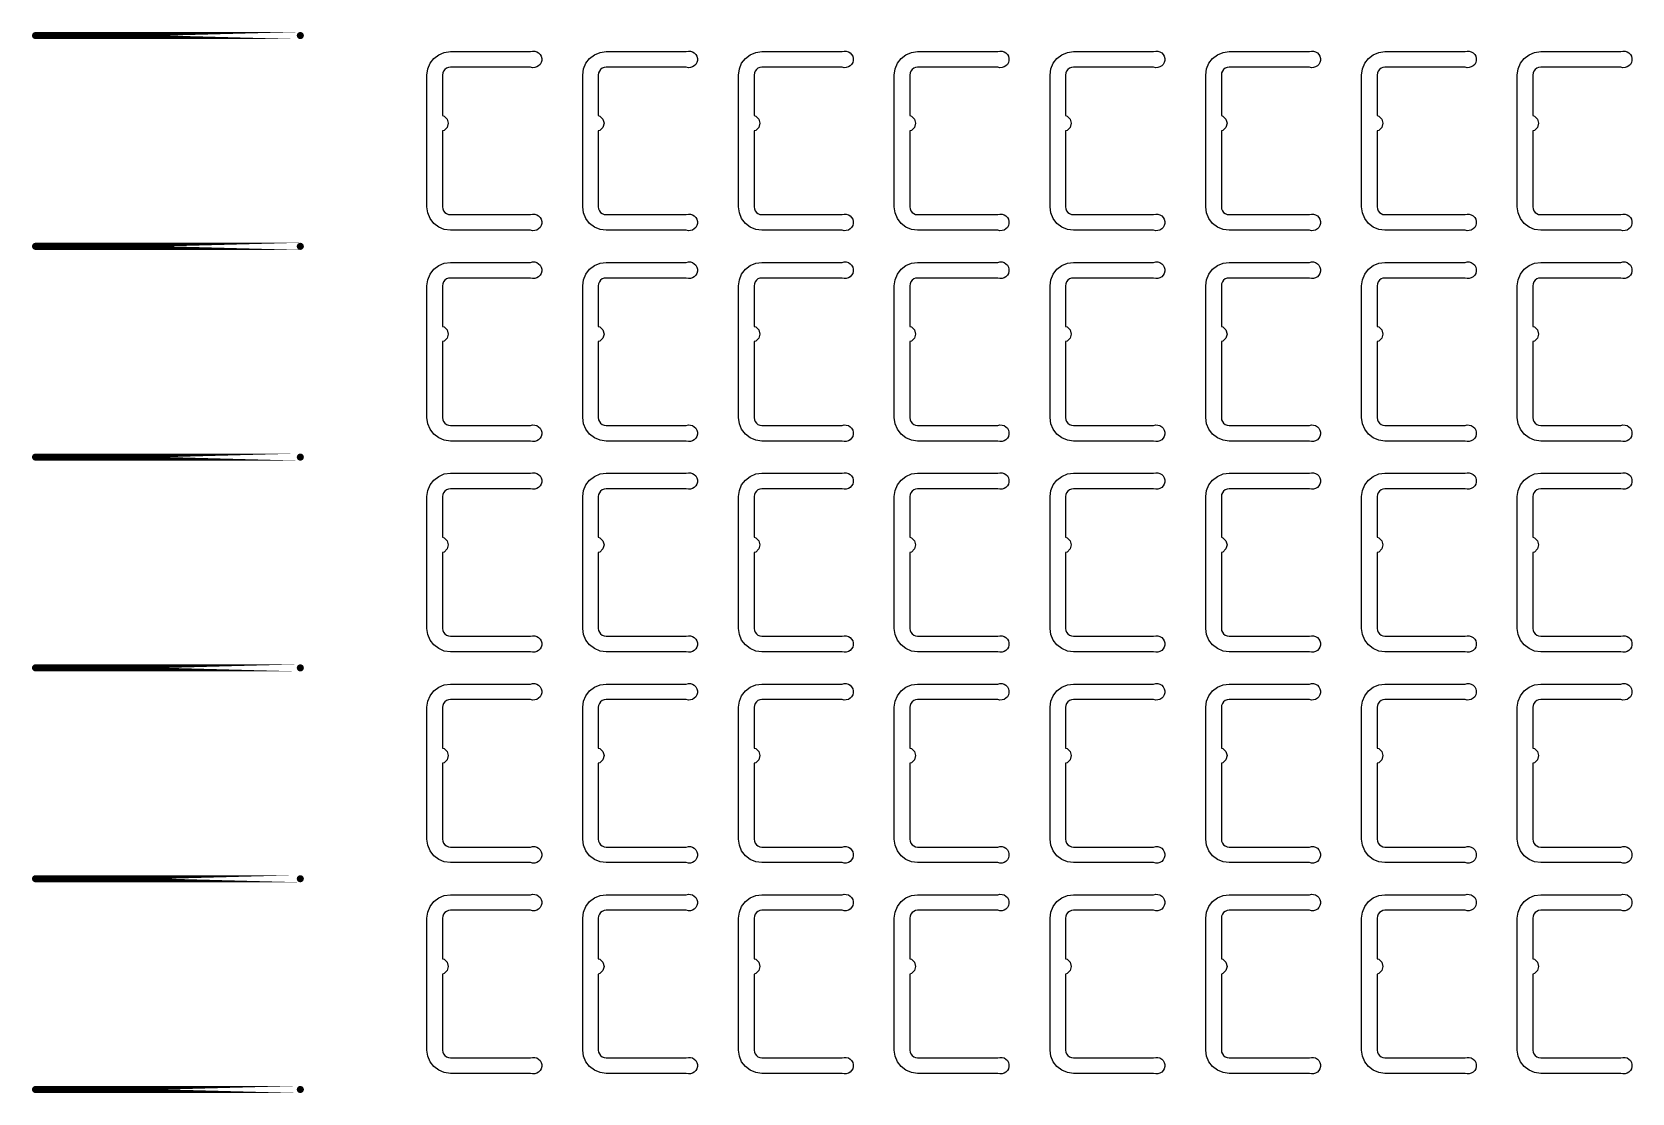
# Model space of a CAD drawing. Extents: x 11 to 212, y 11 to 212.
# Drawn here: x 46.96 to 65.09, y 72.95 to 84.97 of the extents above; entities that cross this region are included whole.
import ezdxf

# ---------------------------------------------------------------- set-up
doc = ezdxf.new("R2010")
doc.units = 0
doc.layers.get('0').update_dxf_attribs({"linetype": 'continuous'})
doc.layers.add('L4', color=7, linetype='continuous')

# ---------------------------------------------------------------- blocks, each defined once
blk = doc.blocks.new('cutlineendpoint')
at = {"const_width": 0.04}
blk.add_lwpolyline([(-0.02, 0, 1), (0.02, 0, 1)], format="xyb", close=True, dxfattribs=at)

msp = doc.modelspace()

# ---------------------------------------------------------------- linework, layer by layer
at = {"layer": 'L4', "const_width": 0.08}
for points in [[(50, 84.929), (47, 84.929)], [(50, 82.541), (47, 82.541)], [(50, 80.153), (47, 80.153)], [(50, 77.765), (47, 77.765)], [(50, 75.376), (47, 75.376)], [(50, 72.988), (47, 72.988)]]:
    msp.add_lwpolyline(points, close=True, dxfattribs=at)
at = {"layer": 'L4'}
for points in [[(52.608, 82.9), (52.632, 82.905), (52.656, 82.905), (52.679, 82.898), (52.7, 82.885), (52.717, 82.868), (52.728, 82.847), (52.735, 82.824), (52.735, 82.8), (52.728, 82.776), (52.717, 82.755), (52.7, 82.738), (52.679, 82.726), (52.656, 82.719), (52.632, 82.718), (52.608, 82.724), (51.7, 82.724), (51.631, 82.733), (51.568, 82.759), (51.513, 82.801), (51.471, 82.856), (51.444, 82.92), (51.435, 82.988), (51.435, 84.482), (51.444, 84.551), (51.471, 84.615), (51.513, 84.67), (51.568, 84.712), (51.631, 84.738), (51.7, 84.747), (52.608, 84.747), (52.632, 84.752), (52.656, 84.752), (52.679, 84.745), (52.7, 84.732), (52.717, 84.715), (52.728, 84.694), (52.735, 84.671), (52.735, 84.647), (52.728, 84.623), (52.717, 84.602), (52.7, 84.585), (52.679, 84.573), (52.656, 84.566), (52.632, 84.565), (52.608, 84.571), (51.7, 84.571), (51.677, 84.568), (51.656, 84.559), (51.638, 84.545), (51.624, 84.526), (51.615, 84.505), (51.612, 84.482), (51.612, 84.022), (51.629, 84.017), (51.664, 83.982), (51.676, 83.935), (51.664, 83.888), (51.629, 83.854), (51.612, 83.849), (51.612, 82.988), (51.615, 82.965), (51.624, 82.944), (51.638, 82.926), (51.656, 82.912), (51.677, 82.903), (51.7, 82.9)], [(54.373, 82.9), (54.397, 82.905), (54.421, 82.905), (54.444, 82.898), (54.464, 82.885), (54.481, 82.868), (54.493, 82.847), (54.499, 82.824), (54.499, 82.8), (54.493, 82.776), (54.481, 82.755), (54.464, 82.738), (54.444, 82.726), (54.421, 82.719), (54.397, 82.718), (54.373, 82.724), (53.465, 82.724), (53.396, 82.733), (53.332, 82.759), (53.278, 82.801), (53.235, 82.856), (53.209, 82.92), (53.2, 82.988), (53.2, 84.482), (53.209, 84.551), (53.235, 84.615), (53.278, 84.67), (53.332, 84.712), (53.396, 84.738), (53.465, 84.747), (54.373, 84.747), (54.397, 84.752), (54.421, 84.752), (54.444, 84.745), (54.464, 84.732), (54.481, 84.715), (54.493, 84.694), (54.499, 84.671), (54.499, 84.647), (54.493, 84.623), (54.481, 84.602), (54.464, 84.585), (54.444, 84.573), (54.421, 84.566), (54.397, 84.565), (54.373, 84.571), (53.465, 84.571), (53.442, 84.568), (53.421, 84.559), (53.402, 84.545), (53.388, 84.526), (53.379, 84.505), (53.376, 84.482), (53.376, 84.022), (53.394, 84.017), (53.429, 83.982), (53.441, 83.935), (53.429, 83.888), (53.394, 83.854), (53.376, 83.849), (53.376, 82.988), (53.379, 82.965), (53.388, 82.944), (53.402, 82.926), (53.421, 82.912), (53.442, 82.903), (53.465, 82.9)], [(56.138, 82.9), (56.161, 82.905), (56.185, 82.905), (56.209, 82.898), (56.229, 82.885), (56.246, 82.868), (56.258, 82.847), (56.264, 82.824), (56.264, 82.8), (56.258, 82.776), (56.246, 82.755), (56.229, 82.738), (56.209, 82.726), (56.185, 82.719), (56.161, 82.718), (56.138, 82.724), (55.229, 82.724), (55.161, 82.733), (55.097, 82.759), (55.042, 82.801), (55, 82.856), (54.974, 82.92), (54.965, 82.988), (54.965, 84.482), (54.974, 84.551), (55, 84.615), (55.042, 84.67), (55.097, 84.712), (55.161, 84.738), (55.229, 84.747), (56.138, 84.747), (56.161, 84.752), (56.185, 84.752), (56.209, 84.745), (56.229, 84.732), (56.246, 84.715), (56.258, 84.694), (56.264, 84.671), (56.264, 84.647), (56.258, 84.623), (56.246, 84.602), (56.229, 84.585), (56.209, 84.573), (56.185, 84.566), (56.161, 84.565), (56.138, 84.571), (55.229, 84.571), (55.207, 84.568), (55.185, 84.559), (55.167, 84.545), (55.153, 84.526), (55.144, 84.505), (55.141, 84.482), (55.141, 84.022), (55.159, 84.017), (55.193, 83.982), (55.206, 83.935), (55.193, 83.888), (55.159, 83.854), (55.141, 83.849), (55.141, 82.988), (55.144, 82.965), (55.153, 82.944), (55.167, 82.926), (55.185, 82.912), (55.207, 82.903), (55.229, 82.9)], [(57.903, 82.9), (57.926, 82.905), (57.95, 82.905), (57.973, 82.898), (57.994, 82.885), (58.011, 82.868), (58.023, 82.847), (58.029, 82.824), (58.029, 82.8), (58.023, 82.776), (58.011, 82.755), (57.994, 82.738), (57.973, 82.726), (57.95, 82.719), (57.926, 82.718), (57.903, 82.724), (56.994, 82.724), (56.926, 82.733), (56.862, 82.759), (56.807, 82.801), (56.765, 82.856), (56.738, 82.92), (56.729, 82.988), (56.729, 84.482), (56.738, 84.551), (56.765, 84.615), (56.807, 84.67), (56.862, 84.712), (56.926, 84.738), (56.994, 84.747), (57.903, 84.747), (57.926, 84.752), (57.95, 84.752), (57.973, 84.745), (57.994, 84.732), (58.011, 84.715), (58.023, 84.694), (58.029, 84.671), (58.029, 84.647), (58.023, 84.623), (58.011, 84.602), (57.994, 84.585), (57.973, 84.573), (57.95, 84.566), (57.926, 84.565), (57.903, 84.571), (56.994, 84.571), (56.971, 84.568), (56.95, 84.559), (56.932, 84.545), (56.918, 84.526), (56.909, 84.505), (56.906, 84.482), (56.906, 84.022), (56.924, 84.017), (56.958, 83.982), (56.971, 83.935), (56.958, 83.888), (56.924, 83.854), (56.906, 83.849), (56.906, 82.988), (56.909, 82.965), (56.918, 82.944), (56.932, 82.926), (56.95, 82.912), (56.971, 82.903), (56.994, 82.9)], [(59.667, 82.9), (59.691, 82.905), (59.715, 82.905), (59.738, 82.898), (59.759, 82.885), (59.775, 82.868), (59.787, 82.847), (59.793, 82.824), (59.793, 82.8), (59.787, 82.776), (59.775, 82.755), (59.759, 82.738), (59.738, 82.726), (59.715, 82.719), (59.691, 82.718), (59.667, 82.724), (58.759, 82.724), (58.69, 82.733), (58.626, 82.759), (58.572, 82.801), (58.53, 82.856), (58.503, 82.92), (58.494, 82.988), (58.494, 84.482), (58.503, 84.551), (58.53, 84.615), (58.572, 84.67), (58.626, 84.712), (58.69, 84.738), (58.759, 84.747), (59.667, 84.747), (59.691, 84.752), (59.715, 84.752), (59.738, 84.745), (59.759, 84.732), (59.775, 84.715), (59.787, 84.694), (59.793, 84.671), (59.793, 84.647), (59.787, 84.623), (59.775, 84.602), (59.759, 84.585), (59.738, 84.573), (59.715, 84.566), (59.691, 84.565), (59.667, 84.571), (58.759, 84.571), (58.736, 84.568), (58.715, 84.559), (58.696, 84.545), (58.682, 84.526), (58.674, 84.505), (58.671, 84.482), (58.671, 84.022), (58.688, 84.017), (58.723, 83.982), (58.735, 83.935), (58.723, 83.888), (58.688, 83.854), (58.671, 83.849), (58.671, 82.988), (58.674, 82.965), (58.682, 82.944), (58.696, 82.926), (58.715, 82.912), (58.736, 82.903), (58.759, 82.9)], [(61.432, 82.9), (61.455, 82.905), (61.48, 82.905), (61.503, 82.898), (61.523, 82.885), (61.54, 82.868), (61.552, 82.847), (61.558, 82.824), (61.558, 82.8), (61.552, 82.776), (61.54, 82.755), (61.523, 82.738), (61.503, 82.726), (61.48, 82.719), (61.455, 82.718), (61.432, 82.724), (60.524, 82.724), (60.455, 82.733), (60.391, 82.759), (60.336, 82.801), (60.294, 82.856), (60.268, 82.92), (60.259, 82.988), (60.259, 84.482), (60.268, 84.551), (60.294, 84.615), (60.336, 84.67), (60.391, 84.712), (60.455, 84.738), (60.524, 84.747), (61.432, 84.747), (61.455, 84.752), (61.48, 84.752), (61.503, 84.745), (61.523, 84.732), (61.54, 84.715), (61.552, 84.694), (61.558, 84.671), (61.558, 84.647), (61.552, 84.623), (61.54, 84.602), (61.523, 84.585), (61.503, 84.573), (61.48, 84.566), (61.455, 84.565), (61.432, 84.571), (60.524, 84.571), (60.501, 84.568), (60.479, 84.559), (60.461, 84.545), (60.447, 84.526), (60.438, 84.505), (60.435, 84.482), (60.435, 84.022), (60.453, 84.017), (60.487, 83.982), (60.5, 83.935), (60.487, 83.888), (60.453, 83.854), (60.435, 83.849), (60.435, 82.988), (60.438, 82.965), (60.447, 82.944), (60.461, 82.926), (60.479, 82.912), (60.501, 82.903), (60.524, 82.9)], [(63.197, 82.9), (63.22, 82.905), (63.244, 82.905), (63.267, 82.898), (63.288, 82.885), (63.305, 82.868), (63.317, 82.847), (63.323, 82.824), (63.323, 82.8), (63.317, 82.776), (63.305, 82.755), (63.288, 82.738), (63.267, 82.726), (63.244, 82.719), (63.22, 82.718), (63.197, 82.724), (62.288, 82.724), (62.22, 82.733), (62.156, 82.759), (62.101, 82.801), (62.059, 82.856), (62.033, 82.92), (62.024, 82.988), (62.024, 84.482), (62.033, 84.551), (62.059, 84.615), (62.101, 84.67), (62.156, 84.712), (62.22, 84.738), (62.288, 84.747), (63.197, 84.747), (63.22, 84.752), (63.244, 84.752), (63.267, 84.745), (63.288, 84.732), (63.305, 84.715), (63.317, 84.694), (63.323, 84.671), (63.323, 84.647), (63.317, 84.623), (63.305, 84.602), (63.288, 84.585), (63.267, 84.573), (63.244, 84.566), (63.22, 84.565), (63.197, 84.571), (62.288, 84.571), (62.265, 84.568), (62.244, 84.559), (62.226, 84.545), (62.212, 84.526), (62.203, 84.505), (62.2, 84.482), (62.2, 84.022), (62.218, 84.017), (62.252, 83.982), (62.265, 83.935), (62.252, 83.888), (62.218, 83.854), (62.2, 83.849), (62.2, 82.988), (62.203, 82.965), (62.212, 82.944), (62.226, 82.926), (62.244, 82.912), (62.265, 82.903), (62.288, 82.9)], [(64.961, 82.9), (64.985, 82.905), (65.009, 82.905), (65.032, 82.898), (65.053, 82.885), (65.069, 82.868), (65.081, 82.847), (65.087, 82.824), (65.087, 82.8), (65.081, 82.776), (65.069, 82.755), (65.053, 82.738), (65.032, 82.726), (65.009, 82.719), (64.985, 82.718), (64.961, 82.724), (64.053, 82.724), (63.984, 82.733), (63.921, 82.759), (63.866, 82.801), (63.824, 82.856), (63.797, 82.92), (63.788, 82.988), (63.788, 84.482), (63.797, 84.551), (63.824, 84.615), (63.866, 84.67), (63.921, 84.712), (63.984, 84.738), (64.053, 84.747), (64.961, 84.747), (64.985, 84.752), (65.009, 84.752), (65.032, 84.745), (65.053, 84.732), (65.069, 84.715), (65.081, 84.694), (65.087, 84.671), (65.087, 84.647), (65.081, 84.623), (65.069, 84.602), (65.053, 84.585), (65.032, 84.573), (65.009, 84.566), (64.985, 84.565), (64.961, 84.571), (64.053, 84.571), (64.03, 84.568), (64.009, 84.559), (63.991, 84.545), (63.977, 84.526), (63.968, 84.505), (63.965, 84.482), (63.965, 84.022), (63.982, 84.017), (64.017, 83.982), (64.029, 83.935), (64.017, 83.888), (63.982, 83.854), (63.965, 83.849), (63.965, 82.988), (63.968, 82.965), (63.977, 82.944), (63.991, 82.926), (64.009, 82.912), (64.03, 82.903), (64.053, 82.9)], [(52.608, 80.512), (52.632, 80.517), (52.656, 80.516), (52.679, 80.51), (52.7, 80.497), (52.717, 80.48), (52.728, 80.459), (52.735, 80.436), (52.735, 80.411), (52.728, 80.388), (52.717, 80.367), (52.7, 80.35), (52.679, 80.337), (52.656, 80.331), (52.632, 80.33), (52.608, 80.335), (51.7, 80.335), (51.631, 80.344), (51.568, 80.371), (51.513, 80.413), (51.471, 80.468), (51.444, 80.531), (51.435, 80.6), (51.435, 82.094), (51.444, 82.163), (51.471, 82.226), (51.513, 82.281), (51.568, 82.323), (51.631, 82.35), (51.7, 82.359), (52.608, 82.359), (52.632, 82.364), (52.656, 82.364), (52.679, 82.357), (52.7, 82.344), (52.717, 82.327), (52.728, 82.306), (52.735, 82.283), (52.735, 82.259), (52.728, 82.235), (52.717, 82.214), (52.7, 82.197), (52.679, 82.184), (52.656, 82.178), (52.632, 82.177), (52.608, 82.182), (51.7, 82.182), (51.677, 82.179), (51.656, 82.171), (51.638, 82.157), (51.624, 82.138), (51.615, 82.117), (51.612, 82.094), (51.612, 81.633), (51.629, 81.629), (51.664, 81.594), (51.676, 81.547), (51.664, 81.5), (51.629, 81.466), (51.612, 81.461), (51.612, 80.6), (51.615, 80.577), (51.624, 80.556), (51.638, 80.538), (51.656, 80.524), (51.677, 80.515), (51.7, 80.512)], [(54.373, 80.512), (54.397, 80.517), (54.421, 80.516), (54.444, 80.51), (54.464, 80.497), (54.481, 80.48), (54.493, 80.459), (54.499, 80.436), (54.499, 80.411), (54.493, 80.388), (54.481, 80.367), (54.464, 80.35), (54.444, 80.337), (54.421, 80.331), (54.397, 80.33), (54.373, 80.335), (53.465, 80.335), (53.396, 80.344), (53.332, 80.371), (53.278, 80.413), (53.235, 80.468), (53.209, 80.531), (53.2, 80.6), (53.2, 82.094), (53.209, 82.163), (53.235, 82.226), (53.278, 82.281), (53.332, 82.323), (53.396, 82.35), (53.465, 82.359), (54.373, 82.359), (54.397, 82.364), (54.421, 82.364), (54.444, 82.357), (54.464, 82.344), (54.481, 82.327), (54.493, 82.306), (54.499, 82.283), (54.499, 82.259), (54.493, 82.235), (54.481, 82.214), (54.464, 82.197), (54.444, 82.184), (54.421, 82.178), (54.397, 82.177), (54.373, 82.182), (53.465, 82.182), (53.442, 82.179), (53.421, 82.171), (53.402, 82.157), (53.388, 82.138), (53.379, 82.117), (53.376, 82.094), (53.376, 81.633), (53.394, 81.629), (53.429, 81.594), (53.441, 81.547), (53.429, 81.5), (53.394, 81.466), (53.376, 81.461), (53.376, 80.6), (53.379, 80.577), (53.388, 80.556), (53.402, 80.538), (53.421, 80.524), (53.442, 80.515), (53.465, 80.512)], [(56.138, 80.512), (56.161, 80.517), (56.185, 80.516), (56.209, 80.51), (56.229, 80.497), (56.246, 80.48), (56.258, 80.459), (56.264, 80.436), (56.264, 80.411), (56.258, 80.388), (56.246, 80.367), (56.229, 80.35), (56.209, 80.337), (56.185, 80.331), (56.161, 80.33), (56.138, 80.335), (55.229, 80.335), (55.161, 80.344), (55.097, 80.371), (55.042, 80.413), (55, 80.468), (54.974, 80.531), (54.965, 80.6), (54.965, 82.094), (54.974, 82.163), (55, 82.226), (55.042, 82.281), (55.097, 82.323), (55.161, 82.35), (55.229, 82.359), (56.138, 82.359), (56.161, 82.364), (56.185, 82.364), (56.209, 82.357), (56.229, 82.344), (56.246, 82.327), (56.258, 82.306), (56.264, 82.283), (56.264, 82.259), (56.258, 82.235), (56.246, 82.214), (56.229, 82.197), (56.209, 82.184), (56.185, 82.178), (56.161, 82.177), (56.138, 82.182), (55.229, 82.182), (55.207, 82.179), (55.185, 82.171), (55.167, 82.157), (55.153, 82.138), (55.144, 82.117), (55.141, 82.094), (55.141, 81.633), (55.159, 81.629), (55.193, 81.594), (55.206, 81.547), (55.193, 81.5), (55.159, 81.466), (55.141, 81.461), (55.141, 80.6), (55.144, 80.577), (55.153, 80.556), (55.167, 80.538), (55.185, 80.524), (55.207, 80.515), (55.229, 80.512)], [(57.903, 80.512), (57.926, 80.517), (57.95, 80.516), (57.973, 80.51), (57.994, 80.497), (58.011, 80.48), (58.023, 80.459), (58.029, 80.436), (58.029, 80.411), (58.023, 80.388), (58.011, 80.367), (57.994, 80.35), (57.973, 80.337), (57.95, 80.331), (57.926, 80.33), (57.903, 80.335), (56.994, 80.335), (56.926, 80.344), (56.862, 80.371), (56.807, 80.413), (56.765, 80.468), (56.738, 80.531), (56.729, 80.6), (56.729, 82.094), (56.738, 82.163), (56.765, 82.226), (56.807, 82.281), (56.862, 82.323), (56.926, 82.35), (56.994, 82.359), (57.903, 82.359), (57.926, 82.364), (57.95, 82.364), (57.973, 82.357), (57.994, 82.344), (58.011, 82.327), (58.023, 82.306), (58.029, 82.283), (58.029, 82.259), (58.023, 82.235), (58.011, 82.214), (57.994, 82.197), (57.973, 82.184), (57.95, 82.178), (57.926, 82.177), (57.903, 82.182), (56.994, 82.182), (56.971, 82.179), (56.95, 82.171), (56.932, 82.157), (56.918, 82.138), (56.909, 82.117), (56.906, 82.094), (56.906, 81.633), (56.924, 81.629), (56.958, 81.594), (56.971, 81.547), (56.958, 81.5), (56.924, 81.466), (56.906, 81.461), (56.906, 80.6), (56.909, 80.577), (56.918, 80.556), (56.932, 80.538), (56.95, 80.524), (56.971, 80.515), (56.994, 80.512)], [(59.667, 80.512), (59.691, 80.517), (59.715, 80.516), (59.738, 80.51), (59.759, 80.497), (59.775, 80.48), (59.787, 80.459), (59.793, 80.436), (59.793, 80.411), (59.787, 80.388), (59.775, 80.367), (59.759, 80.35), (59.738, 80.337), (59.715, 80.331), (59.691, 80.33), (59.667, 80.335), (58.759, 80.335), (58.69, 80.344), (58.626, 80.371), (58.572, 80.413), (58.53, 80.468), (58.503, 80.531), (58.494, 80.6), (58.494, 82.094), (58.503, 82.163), (58.53, 82.226), (58.572, 82.281), (58.626, 82.323), (58.69, 82.35), (58.759, 82.359), (59.667, 82.359), (59.691, 82.364), (59.715, 82.364), (59.738, 82.357), (59.759, 82.344), (59.775, 82.327), (59.787, 82.306), (59.793, 82.283), (59.793, 82.259), (59.787, 82.235), (59.775, 82.214), (59.759, 82.197), (59.738, 82.184), (59.715, 82.178), (59.691, 82.177), (59.667, 82.182), (58.759, 82.182), (58.736, 82.179), (58.715, 82.171), (58.696, 82.157), (58.682, 82.138), (58.674, 82.117), (58.671, 82.094), (58.671, 81.633), (58.688, 81.629), (58.723, 81.594), (58.735, 81.547), (58.723, 81.5), (58.688, 81.466), (58.671, 81.461), (58.671, 80.6), (58.674, 80.577), (58.682, 80.556), (58.696, 80.538), (58.715, 80.524), (58.736, 80.515), (58.759, 80.512)], [(61.432, 80.512), (61.455, 80.517), (61.48, 80.516), (61.503, 80.51), (61.523, 80.497), (61.54, 80.48), (61.552, 80.459), (61.558, 80.436), (61.558, 80.411), (61.552, 80.388), (61.54, 80.367), (61.523, 80.35), (61.503, 80.337), (61.48, 80.331), (61.455, 80.33), (61.432, 80.335), (60.524, 80.335), (60.455, 80.344), (60.391, 80.371), (60.336, 80.413), (60.294, 80.468), (60.268, 80.531), (60.259, 80.6), (60.259, 82.094), (60.268, 82.163), (60.294, 82.226), (60.336, 82.281), (60.391, 82.323), (60.455, 82.35), (60.524, 82.359), (61.432, 82.359), (61.455, 82.364), (61.48, 82.364), (61.503, 82.357), (61.523, 82.344), (61.54, 82.327), (61.552, 82.306), (61.558, 82.283), (61.558, 82.259), (61.552, 82.235), (61.54, 82.214), (61.523, 82.197), (61.503, 82.184), (61.48, 82.178), (61.455, 82.177), (61.432, 82.182), (60.524, 82.182), (60.501, 82.179), (60.479, 82.171), (60.461, 82.157), (60.447, 82.138), (60.438, 82.117), (60.435, 82.094), (60.435, 81.633), (60.453, 81.629), (60.487, 81.594), (60.5, 81.547), (60.487, 81.5), (60.453, 81.466), (60.435, 81.461), (60.435, 80.6), (60.438, 80.577), (60.447, 80.556), (60.461, 80.538), (60.479, 80.524), (60.501, 80.515), (60.524, 80.512)], [(63.197, 80.512), (63.22, 80.517), (63.244, 80.516), (63.267, 80.51), (63.288, 80.497), (63.305, 80.48), (63.317, 80.459), (63.323, 80.436), (63.323, 80.411), (63.317, 80.388), (63.305, 80.367), (63.288, 80.35), (63.267, 80.337), (63.244, 80.331), (63.22, 80.33), (63.197, 80.335), (62.288, 80.335), (62.22, 80.344), (62.156, 80.371), (62.101, 80.413), (62.059, 80.468), (62.033, 80.531), (62.024, 80.6), (62.024, 82.094), (62.033, 82.163), (62.059, 82.226), (62.101, 82.281), (62.156, 82.323), (62.22, 82.35), (62.288, 82.359), (63.197, 82.359), (63.22, 82.364), (63.244, 82.364), (63.267, 82.357), (63.288, 82.344), (63.305, 82.327), (63.317, 82.306), (63.323, 82.283), (63.323, 82.259), (63.317, 82.235), (63.305, 82.214), (63.288, 82.197), (63.267, 82.184), (63.244, 82.178), (63.22, 82.177), (63.197, 82.182), (62.288, 82.182), (62.265, 82.179), (62.244, 82.171), (62.226, 82.157), (62.212, 82.138), (62.203, 82.117), (62.2, 82.094), (62.2, 81.633), (62.218, 81.629), (62.252, 81.594), (62.265, 81.547), (62.252, 81.5), (62.218, 81.466), (62.2, 81.461), (62.2, 80.6), (62.203, 80.577), (62.212, 80.556), (62.226, 80.538), (62.244, 80.524), (62.265, 80.515), (62.288, 80.512)], [(64.961, 80.512), (64.985, 80.517), (65.009, 80.516), (65.032, 80.51), (65.053, 80.497), (65.069, 80.48), (65.081, 80.459), (65.087, 80.436), (65.087, 80.411), (65.081, 80.388), (65.069, 80.367), (65.053, 80.35), (65.032, 80.337), (65.009, 80.331), (64.985, 80.33), (64.961, 80.335), (64.053, 80.335), (63.984, 80.344), (63.921, 80.371), (63.866, 80.413), (63.824, 80.468), (63.797, 80.531), (63.788, 80.6), (63.788, 82.094), (63.797, 82.163), (63.824, 82.226), (63.866, 82.281), (63.921, 82.323), (63.984, 82.35), (64.053, 82.359), (64.961, 82.359), (64.985, 82.364), (65.009, 82.364), (65.032, 82.357), (65.053, 82.344), (65.069, 82.327), (65.081, 82.306), (65.087, 82.283), (65.087, 82.259), (65.081, 82.235), (65.069, 82.214), (65.053, 82.197), (65.032, 82.184), (65.009, 82.178), (64.985, 82.177), (64.961, 82.182), (64.053, 82.182), (64.03, 82.179), (64.009, 82.171), (63.991, 82.157), (63.977, 82.138), (63.968, 82.117), (63.965, 82.094), (63.965, 81.633), (63.982, 81.629), (64.017, 81.594), (64.029, 81.547), (64.017, 81.5), (63.982, 81.466), (63.965, 81.461), (63.965, 80.6), (63.968, 80.577), (63.977, 80.556), (63.991, 80.538), (64.009, 80.524), (64.03, 80.515), (64.053, 80.512)], [(52.608, 78.124), (52.632, 78.129), (52.656, 78.128), (52.679, 78.121), (52.7, 78.109), (52.717, 78.092), (52.728, 78.071), (52.735, 78.047), (52.735, 78.023), (52.728, 78), (52.717, 77.979), (52.7, 77.962), (52.679, 77.949), (52.656, 77.942), (52.632, 77.942), (52.608, 77.947), (51.7, 77.947), (51.631, 77.956), (51.568, 77.983), (51.513, 78.025), (51.471, 78.079), (51.444, 78.143), (51.435, 78.212), (51.435, 79.706), (51.444, 79.774), (51.471, 79.838), (51.513, 79.893), (51.568, 79.935), (51.631, 79.962), (51.7, 79.971), (52.608, 79.971), (52.632, 79.976), (52.656, 79.975), (52.679, 79.968), (52.7, 79.956), (52.717, 79.939), (52.728, 79.918), (52.735, 79.894), (52.735, 79.87), (52.728, 79.847), (52.717, 79.826), (52.7, 79.809), (52.679, 79.796), (52.656, 79.789), (52.632, 79.789), (52.608, 79.794), (51.7, 79.794), (51.677, 79.791), (51.656, 79.782), (51.638, 79.768), (51.624, 79.75), (51.615, 79.729), (51.612, 79.706), (51.612, 79.245), (51.629, 79.24), (51.664, 79.206), (51.676, 79.159), (51.664, 79.112), (51.629, 79.077), (51.612, 79.073), (51.612, 78.212), (51.615, 78.189), (51.624, 78.168), (51.638, 78.149), (51.656, 78.135), (51.677, 78.127), (51.7, 78.124)], [(54.373, 78.124), (54.397, 78.129), (54.421, 78.128), (54.444, 78.121), (54.464, 78.109), (54.481, 78.092), (54.493, 78.071), (54.499, 78.047), (54.499, 78.023), (54.493, 78), (54.481, 77.979), (54.464, 77.962), (54.444, 77.949), (54.421, 77.942), (54.397, 77.942), (54.373, 77.947), (53.465, 77.947), (53.396, 77.956), (53.332, 77.983), (53.278, 78.025), (53.235, 78.079), (53.209, 78.143), (53.2, 78.212), (53.2, 79.706), (53.209, 79.774), (53.235, 79.838), (53.278, 79.893), (53.332, 79.935), (53.396, 79.962), (53.465, 79.971), (54.373, 79.971), (54.397, 79.976), (54.421, 79.975), (54.444, 79.968), (54.464, 79.956), (54.481, 79.939), (54.493, 79.918), (54.499, 79.894), (54.499, 79.87), (54.493, 79.847), (54.481, 79.826), (54.464, 79.809), (54.444, 79.796), (54.421, 79.789), (54.397, 79.789), (54.373, 79.794), (53.465, 79.794), (53.442, 79.791), (53.421, 79.782), (53.402, 79.768), (53.388, 79.75), (53.379, 79.729), (53.376, 79.706), (53.376, 79.245), (53.394, 79.24), (53.429, 79.206), (53.441, 79.159), (53.429, 79.112), (53.394, 79.077), (53.376, 79.073), (53.376, 78.212), (53.379, 78.189), (53.388, 78.168), (53.402, 78.149), (53.421, 78.135), (53.442, 78.127), (53.465, 78.124)], [(56.138, 78.124), (56.161, 78.129), (56.185, 78.128), (56.209, 78.121), (56.229, 78.109), (56.246, 78.092), (56.258, 78.071), (56.264, 78.047), (56.264, 78.023), (56.258, 78), (56.246, 77.979), (56.229, 77.962), (56.209, 77.949), (56.185, 77.942), (56.161, 77.942), (56.138, 77.947), (55.229, 77.947), (55.161, 77.956), (55.097, 77.983), (55.042, 78.025), (55, 78.079), (54.974, 78.143), (54.965, 78.212), (54.965, 79.706), (54.974, 79.774), (55, 79.838), (55.042, 79.893), (55.097, 79.935), (55.161, 79.962), (55.229, 79.971), (56.138, 79.971), (56.161, 79.976), (56.185, 79.975), (56.209, 79.968), (56.229, 79.956), (56.246, 79.939), (56.258, 79.918), (56.264, 79.894), (56.264, 79.87), (56.258, 79.847), (56.246, 79.826), (56.229, 79.809), (56.209, 79.796), (56.185, 79.789), (56.161, 79.789), (56.138, 79.794), (55.229, 79.794), (55.207, 79.791), (55.185, 79.782), (55.167, 79.768), (55.153, 79.75), (55.144, 79.729), (55.141, 79.706), (55.141, 79.245), (55.159, 79.24), (55.193, 79.206), (55.206, 79.159), (55.193, 79.112), (55.159, 79.077), (55.141, 79.073), (55.141, 78.212), (55.144, 78.189), (55.153, 78.168), (55.167, 78.149), (55.185, 78.135), (55.207, 78.127), (55.229, 78.124)], [(57.903, 78.124), (57.926, 78.129), (57.95, 78.128), (57.973, 78.121), (57.994, 78.109), (58.011, 78.092), (58.023, 78.071), (58.029, 78.047), (58.029, 78.023), (58.023, 78), (58.011, 77.979), (57.994, 77.962), (57.973, 77.949), (57.95, 77.942), (57.926, 77.942), (57.903, 77.947), (56.994, 77.947), (56.926, 77.956), (56.862, 77.983), (56.807, 78.025), (56.765, 78.079), (56.738, 78.143), (56.729, 78.212), (56.729, 79.706), (56.738, 79.774), (56.765, 79.838), (56.807, 79.893), (56.862, 79.935), (56.926, 79.962), (56.994, 79.971), (57.903, 79.971), (57.926, 79.976), (57.95, 79.975), (57.973, 79.968), (57.994, 79.956), (58.011, 79.939), (58.023, 79.918), (58.029, 79.894), (58.029, 79.87), (58.023, 79.847), (58.011, 79.826), (57.994, 79.809), (57.973, 79.796), (57.95, 79.789), (57.926, 79.789), (57.903, 79.794), (56.994, 79.794), (56.971, 79.791), (56.95, 79.782), (56.932, 79.768), (56.918, 79.75), (56.909, 79.729), (56.906, 79.706), (56.906, 79.245), (56.924, 79.24), (56.958, 79.206), (56.971, 79.159), (56.958, 79.112), (56.924, 79.077), (56.906, 79.073), (56.906, 78.212), (56.909, 78.189), (56.918, 78.168), (56.932, 78.149), (56.95, 78.135), (56.971, 78.127), (56.994, 78.124)], [(59.667, 78.124), (59.691, 78.129), (59.715, 78.128), (59.738, 78.121), (59.759, 78.109), (59.775, 78.092), (59.787, 78.071), (59.793, 78.047), (59.793, 78.023), (59.787, 78), (59.775, 77.979), (59.759, 77.962), (59.738, 77.949), (59.715, 77.942), (59.691, 77.942), (59.667, 77.947), (58.759, 77.947), (58.69, 77.956), (58.626, 77.983), (58.572, 78.025), (58.53, 78.079), (58.503, 78.143), (58.494, 78.212), (58.494, 79.706), (58.503, 79.774), (58.53, 79.838), (58.572, 79.893), (58.626, 79.935), (58.69, 79.962), (58.759, 79.971), (59.667, 79.971), (59.691, 79.976), (59.715, 79.975), (59.738, 79.968), (59.759, 79.956), (59.775, 79.939), (59.787, 79.918), (59.793, 79.894), (59.793, 79.87), (59.787, 79.847), (59.775, 79.826), (59.759, 79.809), (59.738, 79.796), (59.715, 79.789), (59.691, 79.789), (59.667, 79.794), (58.759, 79.794), (58.736, 79.791), (58.715, 79.782), (58.696, 79.768), (58.682, 79.75), (58.674, 79.729), (58.671, 79.706), (58.671, 79.245), (58.688, 79.24), (58.723, 79.206), (58.735, 79.159), (58.723, 79.112), (58.688, 79.077), (58.671, 79.073), (58.671, 78.212), (58.674, 78.189), (58.682, 78.168), (58.696, 78.149), (58.715, 78.135), (58.736, 78.127), (58.759, 78.124)], [(61.432, 78.124), (61.455, 78.129), (61.48, 78.128), (61.503, 78.121), (61.523, 78.109), (61.54, 78.092), (61.552, 78.071), (61.558, 78.047), (61.558, 78.023), (61.552, 78), (61.54, 77.979), (61.523, 77.962), (61.503, 77.949), (61.48, 77.942), (61.455, 77.942), (61.432, 77.947), (60.524, 77.947), (60.455, 77.956), (60.391, 77.983), (60.336, 78.025), (60.294, 78.079), (60.268, 78.143), (60.259, 78.212), (60.259, 79.706), (60.268, 79.774), (60.294, 79.838), (60.336, 79.893), (60.391, 79.935), (60.455, 79.962), (60.524, 79.971), (61.432, 79.971), (61.455, 79.976), (61.48, 79.975), (61.503, 79.968), (61.523, 79.956), (61.54, 79.939), (61.552, 79.918), (61.558, 79.894), (61.558, 79.87), (61.552, 79.847), (61.54, 79.826), (61.523, 79.809), (61.503, 79.796), (61.48, 79.789), (61.455, 79.789), (61.432, 79.794), (60.524, 79.794), (60.501, 79.791), (60.479, 79.782), (60.461, 79.768), (60.447, 79.75), (60.438, 79.729), (60.435, 79.706), (60.435, 79.245), (60.453, 79.24), (60.487, 79.206), (60.5, 79.159), (60.487, 79.112), (60.453, 79.077), (60.435, 79.073), (60.435, 78.212), (60.438, 78.189), (60.447, 78.168), (60.461, 78.149), (60.479, 78.135), (60.501, 78.127), (60.524, 78.124)], [(63.197, 78.124), (63.22, 78.129), (63.244, 78.128), (63.267, 78.121), (63.288, 78.109), (63.305, 78.092), (63.317, 78.071), (63.323, 78.047), (63.323, 78.023), (63.317, 78), (63.305, 77.979), (63.288, 77.962), (63.267, 77.949), (63.244, 77.942), (63.22, 77.942), (63.197, 77.947), (62.288, 77.947), (62.22, 77.956), (62.156, 77.983), (62.101, 78.025), (62.059, 78.079), (62.033, 78.143), (62.024, 78.212), (62.024, 79.706), (62.033, 79.774), (62.059, 79.838), (62.101, 79.893), (62.156, 79.935), (62.22, 79.962), (62.288, 79.971), (63.197, 79.971), (63.22, 79.976), (63.244, 79.975), (63.267, 79.968), (63.288, 79.956), (63.305, 79.939), (63.317, 79.918), (63.323, 79.894), (63.323, 79.87), (63.317, 79.847), (63.305, 79.826), (63.288, 79.809), (63.267, 79.796), (63.244, 79.789), (63.22, 79.789), (63.197, 79.794), (62.288, 79.794), (62.265, 79.791), (62.244, 79.782), (62.226, 79.768), (62.212, 79.75), (62.203, 79.729), (62.2, 79.706), (62.2, 79.245), (62.218, 79.24), (62.252, 79.206), (62.265, 79.159), (62.252, 79.112), (62.218, 79.077), (62.2, 79.073), (62.2, 78.212), (62.203, 78.189), (62.212, 78.168), (62.226, 78.149), (62.244, 78.135), (62.265, 78.127), (62.288, 78.124)], [(64.961, 78.124), (64.985, 78.129), (65.009, 78.128), (65.032, 78.121), (65.053, 78.109), (65.069, 78.092), (65.081, 78.071), (65.087, 78.047), (65.087, 78.023), (65.081, 78), (65.069, 77.979), (65.053, 77.962), (65.032, 77.949), (65.009, 77.942), (64.985, 77.942), (64.961, 77.947), (64.053, 77.947), (63.984, 77.956), (63.921, 77.983), (63.866, 78.025), (63.824, 78.079), (63.797, 78.143), (63.788, 78.212), (63.788, 79.706), (63.797, 79.774), (63.824, 79.838), (63.866, 79.893), (63.921, 79.935), (63.984, 79.962), (64.053, 79.971), (64.961, 79.971), (64.985, 79.976), (65.009, 79.975), (65.032, 79.968), (65.053, 79.956), (65.069, 79.939), (65.081, 79.918), (65.087, 79.894), (65.087, 79.87), (65.081, 79.847), (65.069, 79.826), (65.053, 79.809), (65.032, 79.796), (65.009, 79.789), (64.985, 79.789), (64.961, 79.794), (64.053, 79.794), (64.03, 79.791), (64.009, 79.782), (63.991, 79.768), (63.977, 79.75), (63.968, 79.729), (63.965, 79.706), (63.965, 79.245), (63.982, 79.24), (64.017, 79.206), (64.029, 79.159), (64.017, 79.112), (63.982, 79.077), (63.965, 79.073), (63.965, 78.212), (63.968, 78.189), (63.977, 78.168), (63.991, 78.149), (64.009, 78.135), (64.03, 78.127), (64.053, 78.124)], [(52.608, 75.735), (52.632, 75.741), (52.656, 75.74), (52.679, 75.733), (52.7, 75.721), (52.717, 75.703), (52.728, 75.682), (52.735, 75.659), (52.735, 75.635), (52.728, 75.612), (52.717, 75.591), (52.7, 75.573), (52.679, 75.561), (52.656, 75.554), (52.632, 75.553), (52.608, 75.559), (51.7, 75.559), (51.631, 75.568), (51.568, 75.594), (51.513, 75.636), (51.471, 75.691), (51.444, 75.755), (51.435, 75.824), (51.435, 77.318), (51.444, 77.386), (51.471, 77.45), (51.513, 77.505), (51.568, 77.547), (51.631, 77.573), (51.7, 77.582), (52.608, 77.582), (52.632, 77.588), (52.656, 77.587), (52.679, 77.58), (52.7, 77.568), (52.717, 77.55), (52.728, 77.529), (52.735, 77.506), (52.735, 77.482), (52.728, 77.459), (52.717, 77.438), (52.7, 77.42), (52.679, 77.408), (52.656, 77.401), (52.632, 77.4), (52.608, 77.406), (51.7, 77.406), (51.677, 77.403), (51.656, 77.394), (51.638, 77.38), (51.624, 77.362), (51.615, 77.34), (51.612, 77.318), (51.612, 76.857), (51.629, 76.852), (51.664, 76.818), (51.676, 76.771), (51.664, 76.724), (51.629, 76.689), (51.612, 76.684), (51.612, 75.824), (51.615, 75.801), (51.624, 75.779), (51.638, 75.761), (51.656, 75.747), (51.677, 75.738), (51.7, 75.735)], [(54.373, 75.735), (54.397, 75.741), (54.421, 75.74), (54.444, 75.733), (54.464, 75.721), (54.481, 75.703), (54.493, 75.682), (54.499, 75.659), (54.499, 75.635), (54.493, 75.612), (54.481, 75.591), (54.464, 75.573), (54.444, 75.561), (54.421, 75.554), (54.397, 75.553), (54.373, 75.559), (53.465, 75.559), (53.396, 75.568), (53.332, 75.594), (53.278, 75.636), (53.235, 75.691), (53.209, 75.755), (53.2, 75.824), (53.2, 77.318), (53.209, 77.386), (53.235, 77.45), (53.278, 77.505), (53.332, 77.547), (53.396, 77.573), (53.465, 77.582), (54.373, 77.582), (54.397, 77.588), (54.421, 77.587), (54.444, 77.58), (54.464, 77.568), (54.481, 77.55), (54.493, 77.529), (54.499, 77.506), (54.499, 77.482), (54.493, 77.459), (54.481, 77.438), (54.464, 77.42), (54.444, 77.408), (54.421, 77.401), (54.397, 77.4), (54.373, 77.406), (53.465, 77.406), (53.442, 77.403), (53.421, 77.394), (53.402, 77.38), (53.388, 77.362), (53.379, 77.34), (53.376, 77.318), (53.376, 76.857), (53.394, 76.852), (53.429, 76.818), (53.441, 76.771), (53.429, 76.724), (53.394, 76.689), (53.376, 76.684), (53.376, 75.824), (53.379, 75.801), (53.388, 75.779), (53.402, 75.761), (53.421, 75.747), (53.442, 75.738), (53.465, 75.735)], [(56.138, 75.735), (56.161, 75.741), (56.185, 75.74), (56.209, 75.733), (56.229, 75.721), (56.246, 75.703), (56.258, 75.682), (56.264, 75.659), (56.264, 75.635), (56.258, 75.612), (56.246, 75.591), (56.229, 75.573), (56.209, 75.561), (56.185, 75.554), (56.161, 75.553), (56.138, 75.559), (55.229, 75.559), (55.161, 75.568), (55.097, 75.594), (55.042, 75.636), (55, 75.691), (54.974, 75.755), (54.965, 75.824), (54.965, 77.318), (54.974, 77.386), (55, 77.45), (55.042, 77.505), (55.097, 77.547), (55.161, 77.573), (55.229, 77.582), (56.138, 77.582), (56.161, 77.588), (56.185, 77.587), (56.209, 77.58), (56.229, 77.568), (56.246, 77.55), (56.258, 77.529), (56.264, 77.506), (56.264, 77.482), (56.258, 77.459), (56.246, 77.438), (56.229, 77.42), (56.209, 77.408), (56.185, 77.401), (56.161, 77.4), (56.138, 77.406), (55.229, 77.406), (55.207, 77.403), (55.185, 77.394), (55.167, 77.38), (55.153, 77.362), (55.144, 77.34), (55.141, 77.318), (55.141, 76.857), (55.159, 76.852), (55.193, 76.818), (55.206, 76.771), (55.193, 76.724), (55.159, 76.689), (55.141, 76.684), (55.141, 75.824), (55.144, 75.801), (55.153, 75.779), (55.167, 75.761), (55.185, 75.747), (55.207, 75.738), (55.229, 75.735)], [(57.903, 75.735), (57.926, 75.741), (57.95, 75.74), (57.973, 75.733), (57.994, 75.721), (58.011, 75.703), (58.023, 75.682), (58.029, 75.659), (58.029, 75.635), (58.023, 75.612), (58.011, 75.591), (57.994, 75.573), (57.973, 75.561), (57.95, 75.554), (57.926, 75.553), (57.903, 75.559), (56.994, 75.559), (56.926, 75.568), (56.862, 75.594), (56.807, 75.636), (56.765, 75.691), (56.738, 75.755), (56.729, 75.824), (56.729, 77.318), (56.738, 77.386), (56.765, 77.45), (56.807, 77.505), (56.862, 77.547), (56.926, 77.573), (56.994, 77.582), (57.903, 77.582), (57.926, 77.588), (57.95, 77.587), (57.973, 77.58), (57.994, 77.568), (58.011, 77.55), (58.023, 77.529), (58.029, 77.506), (58.029, 77.482), (58.023, 77.459), (58.011, 77.438), (57.994, 77.42), (57.973, 77.408), (57.95, 77.401), (57.926, 77.4), (57.903, 77.406), (56.994, 77.406), (56.971, 77.403), (56.95, 77.394), (56.932, 77.38), (56.918, 77.362), (56.909, 77.34), (56.906, 77.318), (56.906, 76.857), (56.924, 76.852), (56.958, 76.818), (56.971, 76.771), (56.958, 76.724), (56.924, 76.689), (56.906, 76.684), (56.906, 75.824), (56.909, 75.801), (56.918, 75.779), (56.932, 75.761), (56.95, 75.747), (56.971, 75.738), (56.994, 75.735)], [(59.667, 75.735), (59.691, 75.741), (59.715, 75.74), (59.738, 75.733), (59.759, 75.721), (59.775, 75.703), (59.787, 75.682), (59.793, 75.659), (59.793, 75.635), (59.787, 75.612), (59.775, 75.591), (59.759, 75.573), (59.738, 75.561), (59.715, 75.554), (59.691, 75.553), (59.667, 75.559), (58.759, 75.559), (58.69, 75.568), (58.626, 75.594), (58.572, 75.636), (58.53, 75.691), (58.503, 75.755), (58.494, 75.824), (58.494, 77.318), (58.503, 77.386), (58.53, 77.45), (58.572, 77.505), (58.626, 77.547), (58.69, 77.573), (58.759, 77.582), (59.667, 77.582), (59.691, 77.588), (59.715, 77.587), (59.738, 77.58), (59.759, 77.568), (59.775, 77.55), (59.787, 77.529), (59.793, 77.506), (59.793, 77.482), (59.787, 77.459), (59.775, 77.438), (59.759, 77.42), (59.738, 77.408), (59.715, 77.401), (59.691, 77.4), (59.667, 77.406), (58.759, 77.406), (58.736, 77.403), (58.715, 77.394), (58.696, 77.38), (58.682, 77.362), (58.674, 77.34), (58.671, 77.318), (58.671, 76.857), (58.688, 76.852), (58.723, 76.818), (58.735, 76.771), (58.723, 76.724), (58.688, 76.689), (58.671, 76.684), (58.671, 75.824), (58.674, 75.801), (58.682, 75.779), (58.696, 75.761), (58.715, 75.747), (58.736, 75.738), (58.759, 75.735)], [(61.432, 75.735), (61.455, 75.741), (61.48, 75.74), (61.503, 75.733), (61.523, 75.721), (61.54, 75.703), (61.552, 75.682), (61.558, 75.659), (61.558, 75.635), (61.552, 75.612), (61.54, 75.591), (61.523, 75.573), (61.503, 75.561), (61.48, 75.554), (61.455, 75.553), (61.432, 75.559), (60.524, 75.559), (60.455, 75.568), (60.391, 75.594), (60.336, 75.636), (60.294, 75.691), (60.268, 75.755), (60.259, 75.824), (60.259, 77.318), (60.268, 77.386), (60.294, 77.45), (60.336, 77.505), (60.391, 77.547), (60.455, 77.573), (60.524, 77.582), (61.432, 77.582), (61.455, 77.588), (61.48, 77.587), (61.503, 77.58), (61.523, 77.568), (61.54, 77.55), (61.552, 77.529), (61.558, 77.506), (61.558, 77.482), (61.552, 77.459), (61.54, 77.438), (61.523, 77.42), (61.503, 77.408), (61.48, 77.401), (61.455, 77.4), (61.432, 77.406), (60.524, 77.406), (60.501, 77.403), (60.479, 77.394), (60.461, 77.38), (60.447, 77.362), (60.438, 77.34), (60.435, 77.318), (60.435, 76.857), (60.453, 76.852), (60.487, 76.818), (60.5, 76.771), (60.487, 76.724), (60.453, 76.689), (60.435, 76.684), (60.435, 75.824), (60.438, 75.801), (60.447, 75.779), (60.461, 75.761), (60.479, 75.747), (60.501, 75.738), (60.524, 75.735)], [(63.197, 75.735), (63.22, 75.741), (63.244, 75.74), (63.267, 75.733), (63.288, 75.721), (63.305, 75.703), (63.317, 75.682), (63.323, 75.659), (63.323, 75.635), (63.317, 75.612), (63.305, 75.591), (63.288, 75.573), (63.267, 75.561), (63.244, 75.554), (63.22, 75.553), (63.197, 75.559), (62.288, 75.559), (62.22, 75.568), (62.156, 75.594), (62.101, 75.636), (62.059, 75.691), (62.033, 75.755), (62.024, 75.824), (62.024, 77.318), (62.033, 77.386), (62.059, 77.45), (62.101, 77.505), (62.156, 77.547), (62.22, 77.573), (62.288, 77.582), (63.197, 77.582), (63.22, 77.588), (63.244, 77.587), (63.267, 77.58), (63.288, 77.568), (63.305, 77.55), (63.317, 77.529), (63.323, 77.506), (63.323, 77.482), (63.317, 77.459), (63.305, 77.438), (63.288, 77.42), (63.267, 77.408), (63.244, 77.401), (63.22, 77.4), (63.197, 77.406), (62.288, 77.406), (62.265, 77.403), (62.244, 77.394), (62.226, 77.38), (62.212, 77.362), (62.203, 77.34), (62.2, 77.318), (62.2, 76.857), (62.218, 76.852), (62.252, 76.818), (62.265, 76.771), (62.252, 76.724), (62.218, 76.689), (62.2, 76.684), (62.2, 75.824), (62.203, 75.801), (62.212, 75.779), (62.226, 75.761), (62.244, 75.747), (62.265, 75.738), (62.288, 75.735)], [(64.961, 75.735), (64.985, 75.741), (65.009, 75.74), (65.032, 75.733), (65.053, 75.721), (65.069, 75.703), (65.081, 75.682), (65.087, 75.659), (65.087, 75.635), (65.081, 75.612), (65.069, 75.591), (65.053, 75.573), (65.032, 75.561), (65.009, 75.554), (64.985, 75.553), (64.961, 75.559), (64.053, 75.559), (63.984, 75.568), (63.921, 75.594), (63.866, 75.636), (63.824, 75.691), (63.797, 75.755), (63.788, 75.824), (63.788, 77.318), (63.797, 77.386), (63.824, 77.45), (63.866, 77.505), (63.921, 77.547), (63.984, 77.573), (64.053, 77.582), (64.961, 77.582), (64.985, 77.588), (65.009, 77.587), (65.032, 77.58), (65.053, 77.568), (65.069, 77.55), (65.081, 77.529), (65.087, 77.506), (65.087, 77.482), (65.081, 77.459), (65.069, 77.438), (65.053, 77.42), (65.032, 77.408), (65.009, 77.401), (64.985, 77.4), (64.961, 77.406), (64.053, 77.406), (64.03, 77.403), (64.009, 77.394), (63.991, 77.38), (63.977, 77.362), (63.968, 77.34), (63.965, 77.318), (63.965, 76.857), (63.982, 76.852), (64.017, 76.818), (64.029, 76.771), (64.017, 76.724), (63.982, 76.689), (63.965, 76.684), (63.965, 75.824), (63.968, 75.801), (63.977, 75.779), (63.991, 75.761), (64.009, 75.747), (64.03, 75.738), (64.053, 75.735)], [(52.608, 73.347), (52.632, 73.352), (52.656, 73.352), (52.679, 73.345), (52.7, 73.332), (52.717, 73.315), (52.728, 73.294), (52.735, 73.271), (52.735, 73.247), (52.728, 73.223), (52.717, 73.202), (52.7, 73.185), (52.679, 73.173), (52.656, 73.166), (52.632, 73.165), (52.608, 73.171), (51.7, 73.171), (51.631, 73.18), (51.568, 73.206), (51.513, 73.248), (51.471, 73.303), (51.444, 73.367), (51.435, 73.435), (51.435, 74.929), (51.444, 74.998), (51.471, 75.062), (51.513, 75.117), (51.568, 75.159), (51.631, 75.185), (51.7, 75.194), (52.608, 75.194), (52.632, 75.2), (52.656, 75.199), (52.679, 75.192), (52.7, 75.18), (52.717, 75.162), (52.728, 75.141), (52.735, 75.118), (52.735, 75.094), (52.728, 75.071), (52.717, 75.05), (52.7, 75.032), (52.679, 75.02), (52.656, 75.013), (52.632, 75.012), (52.608, 75.018), (51.7, 75.018), (51.677, 75.015), (51.656, 75.006), (51.638, 74.992), (51.624, 74.974), (51.615, 74.952), (51.612, 74.929), (51.612, 74.469), (51.629, 74.464), (51.664, 74.429), (51.676, 74.382), (51.664, 74.335), (51.629, 74.301), (51.612, 74.296), (51.612, 73.435), (51.615, 73.412), (51.624, 73.391), (51.638, 73.373), (51.656, 73.359), (51.677, 73.35), (51.7, 73.347)], [(54.373, 73.347), (54.397, 73.352), (54.421, 73.352), (54.444, 73.345), (54.464, 73.332), (54.481, 73.315), (54.493, 73.294), (54.499, 73.271), (54.499, 73.247), (54.493, 73.223), (54.481, 73.202), (54.464, 73.185), (54.444, 73.173), (54.421, 73.166), (54.397, 73.165), (54.373, 73.171), (53.465, 73.171), (53.396, 73.18), (53.332, 73.206), (53.278, 73.248), (53.235, 73.303), (53.209, 73.367), (53.2, 73.435), (53.2, 74.929), (53.209, 74.998), (53.235, 75.062), (53.278, 75.117), (53.332, 75.159), (53.396, 75.185), (53.465, 75.194), (54.373, 75.194), (54.397, 75.2), (54.421, 75.199), (54.444, 75.192), (54.464, 75.18), (54.481, 75.162), (54.493, 75.141), (54.499, 75.118), (54.499, 75.094), (54.493, 75.071), (54.481, 75.05), (54.464, 75.032), (54.444, 75.02), (54.421, 75.013), (54.397, 75.012), (54.373, 75.018), (53.465, 75.018), (53.442, 75.015), (53.421, 75.006), (53.402, 74.992), (53.388, 74.974), (53.379, 74.952), (53.376, 74.929), (53.376, 74.469), (53.394, 74.464), (53.429, 74.429), (53.441, 74.382), (53.429, 74.335), (53.394, 74.301), (53.376, 74.296), (53.376, 73.435), (53.379, 73.412), (53.388, 73.391), (53.402, 73.373), (53.421, 73.359), (53.442, 73.35), (53.465, 73.347)], [(56.138, 73.347), (56.161, 73.352), (56.185, 73.352), (56.209, 73.345), (56.229, 73.332), (56.246, 73.315), (56.258, 73.294), (56.264, 73.271), (56.264, 73.247), (56.258, 73.223), (56.246, 73.202), (56.229, 73.185), (56.209, 73.173), (56.185, 73.166), (56.161, 73.165), (56.138, 73.171), (55.229, 73.171), (55.161, 73.18), (55.097, 73.206), (55.042, 73.248), (55, 73.303), (54.974, 73.367), (54.965, 73.435), (54.965, 74.929), (54.974, 74.998), (55, 75.062), (55.042, 75.117), (55.097, 75.159), (55.161, 75.185), (55.229, 75.194), (56.138, 75.194), (56.161, 75.2), (56.185, 75.199), (56.209, 75.192), (56.229, 75.18), (56.246, 75.162), (56.258, 75.141), (56.264, 75.118), (56.264, 75.094), (56.258, 75.071), (56.246, 75.05), (56.229, 75.032), (56.209, 75.02), (56.185, 75.013), (56.161, 75.012), (56.138, 75.018), (55.229, 75.018), (55.207, 75.015), (55.185, 75.006), (55.167, 74.992), (55.153, 74.974), (55.144, 74.952), (55.141, 74.929), (55.141, 74.469), (55.159, 74.464), (55.193, 74.429), (55.206, 74.382), (55.193, 74.335), (55.159, 74.301), (55.141, 74.296), (55.141, 73.435), (55.144, 73.412), (55.153, 73.391), (55.167, 73.373), (55.185, 73.359), (55.207, 73.35), (55.229, 73.347)], [(57.903, 73.347), (57.926, 73.352), (57.95, 73.352), (57.973, 73.345), (57.994, 73.332), (58.011, 73.315), (58.023, 73.294), (58.029, 73.271), (58.029, 73.247), (58.023, 73.223), (58.011, 73.202), (57.994, 73.185), (57.973, 73.173), (57.95, 73.166), (57.926, 73.165), (57.903, 73.171), (56.994, 73.171), (56.926, 73.18), (56.862, 73.206), (56.807, 73.248), (56.765, 73.303), (56.738, 73.367), (56.729, 73.435), (56.729, 74.929), (56.738, 74.998), (56.765, 75.062), (56.807, 75.117), (56.862, 75.159), (56.926, 75.185), (56.994, 75.194), (57.903, 75.194), (57.926, 75.2), (57.95, 75.199), (57.973, 75.192), (57.994, 75.18), (58.011, 75.162), (58.023, 75.141), (58.029, 75.118), (58.029, 75.094), (58.023, 75.071), (58.011, 75.05), (57.994, 75.032), (57.973, 75.02), (57.95, 75.013), (57.926, 75.012), (57.903, 75.018), (56.994, 75.018), (56.971, 75.015), (56.95, 75.006), (56.932, 74.992), (56.918, 74.974), (56.909, 74.952), (56.906, 74.929), (56.906, 74.469), (56.924, 74.464), (56.958, 74.429), (56.971, 74.382), (56.958, 74.335), (56.924, 74.301), (56.906, 74.296), (56.906, 73.435), (56.909, 73.412), (56.918, 73.391), (56.932, 73.373), (56.95, 73.359), (56.971, 73.35), (56.994, 73.347)], [(59.667, 73.347), (59.691, 73.352), (59.715, 73.352), (59.738, 73.345), (59.759, 73.332), (59.775, 73.315), (59.787, 73.294), (59.793, 73.271), (59.793, 73.247), (59.787, 73.223), (59.775, 73.202), (59.759, 73.185), (59.738, 73.173), (59.715, 73.166), (59.691, 73.165), (59.667, 73.171), (58.759, 73.171), (58.69, 73.18), (58.626, 73.206), (58.572, 73.248), (58.53, 73.303), (58.503, 73.367), (58.494, 73.435), (58.494, 74.929), (58.503, 74.998), (58.53, 75.062), (58.572, 75.117), (58.626, 75.159), (58.69, 75.185), (58.759, 75.194), (59.667, 75.194), (59.691, 75.2), (59.715, 75.199), (59.738, 75.192), (59.759, 75.18), (59.775, 75.162), (59.787, 75.141), (59.793, 75.118), (59.793, 75.094), (59.787, 75.071), (59.775, 75.05), (59.759, 75.032), (59.738, 75.02), (59.715, 75.013), (59.691, 75.012), (59.667, 75.018), (58.759, 75.018), (58.736, 75.015), (58.715, 75.006), (58.696, 74.992), (58.682, 74.974), (58.674, 74.952), (58.671, 74.929), (58.671, 74.469), (58.688, 74.464), (58.723, 74.429), (58.735, 74.382), (58.723, 74.335), (58.688, 74.301), (58.671, 74.296), (58.671, 73.435), (58.674, 73.412), (58.682, 73.391), (58.696, 73.373), (58.715, 73.359), (58.736, 73.35), (58.759, 73.347)], [(61.432, 73.347), (61.455, 73.352), (61.48, 73.352), (61.503, 73.345), (61.523, 73.332), (61.54, 73.315), (61.552, 73.294), (61.558, 73.271), (61.558, 73.247), (61.552, 73.223), (61.54, 73.202), (61.523, 73.185), (61.503, 73.173), (61.48, 73.166), (61.455, 73.165), (61.432, 73.171), (60.524, 73.171), (60.455, 73.18), (60.391, 73.206), (60.336, 73.248), (60.294, 73.303), (60.268, 73.367), (60.259, 73.435), (60.259, 74.929), (60.268, 74.998), (60.294, 75.062), (60.336, 75.117), (60.391, 75.159), (60.455, 75.185), (60.524, 75.194), (61.432, 75.194), (61.455, 75.2), (61.48, 75.199), (61.503, 75.192), (61.523, 75.18), (61.54, 75.162), (61.552, 75.141), (61.558, 75.118), (61.558, 75.094), (61.552, 75.071), (61.54, 75.05), (61.523, 75.032), (61.503, 75.02), (61.48, 75.013), (61.455, 75.012), (61.432, 75.018), (60.524, 75.018), (60.501, 75.015), (60.479, 75.006), (60.461, 74.992), (60.447, 74.974), (60.438, 74.952), (60.435, 74.929), (60.435, 74.469), (60.453, 74.464), (60.487, 74.429), (60.5, 74.382), (60.487, 74.335), (60.453, 74.301), (60.435, 74.296), (60.435, 73.435), (60.438, 73.412), (60.447, 73.391), (60.461, 73.373), (60.479, 73.359), (60.501, 73.35), (60.524, 73.347)], [(63.197, 73.347), (63.22, 73.352), (63.244, 73.352), (63.267, 73.345), (63.288, 73.332), (63.305, 73.315), (63.317, 73.294), (63.323, 73.271), (63.323, 73.247), (63.317, 73.223), (63.305, 73.202), (63.288, 73.185), (63.267, 73.173), (63.244, 73.166), (63.22, 73.165), (63.197, 73.171), (62.288, 73.171), (62.22, 73.18), (62.156, 73.206), (62.101, 73.248), (62.059, 73.303), (62.033, 73.367), (62.024, 73.435), (62.024, 74.929), (62.033, 74.998), (62.059, 75.062), (62.101, 75.117), (62.156, 75.159), (62.22, 75.185), (62.288, 75.194), (63.197, 75.194), (63.22, 75.2), (63.244, 75.199), (63.267, 75.192), (63.288, 75.18), (63.305, 75.162), (63.317, 75.141), (63.323, 75.118), (63.323, 75.094), (63.317, 75.071), (63.305, 75.05), (63.288, 75.032), (63.267, 75.02), (63.244, 75.013), (63.22, 75.012), (63.197, 75.018), (62.288, 75.018), (62.265, 75.015), (62.244, 75.006), (62.226, 74.992), (62.212, 74.974), (62.203, 74.952), (62.2, 74.929), (62.2, 74.469), (62.218, 74.464), (62.252, 74.429), (62.265, 74.382), (62.252, 74.335), (62.218, 74.301), (62.2, 74.296), (62.2, 73.435), (62.203, 73.412), (62.212, 73.391), (62.226, 73.373), (62.244, 73.359), (62.265, 73.35), (62.288, 73.347)], [(64.961, 73.347), (64.985, 73.352), (65.009, 73.352), (65.032, 73.345), (65.053, 73.332), (65.069, 73.315), (65.081, 73.294), (65.087, 73.271), (65.087, 73.247), (65.081, 73.223), (65.069, 73.202), (65.053, 73.185), (65.032, 73.173), (65.009, 73.166), (64.985, 73.165), (64.961, 73.171), (64.053, 73.171), (63.984, 73.18), (63.921, 73.206), (63.866, 73.248), (63.824, 73.303), (63.797, 73.367), (63.788, 73.435), (63.788, 74.929), (63.797, 74.998), (63.824, 75.062), (63.866, 75.117), (63.921, 75.159), (63.984, 75.185), (64.053, 75.194), (64.961, 75.194), (64.985, 75.2), (65.009, 75.199), (65.032, 75.192), (65.053, 75.18), (65.069, 75.162), (65.081, 75.141), (65.087, 75.118), (65.087, 75.094), (65.081, 75.071), (65.069, 75.05), (65.053, 75.032), (65.032, 75.02), (65.009, 75.013), (64.985, 75.012), (64.961, 75.018), (64.053, 75.018), (64.03, 75.015), (64.009, 75.006), (63.991, 74.992), (63.977, 74.974), (63.968, 74.952), (63.965, 74.929), (63.965, 74.469), (63.982, 74.464), (64.017, 74.429), (64.029, 74.382), (64.017, 74.335), (63.982, 74.301), (63.965, 74.296), (63.965, 73.435), (63.968, 73.412), (63.977, 73.391), (63.991, 73.373), (64.009, 73.359), (64.03, 73.35), (64.053, 73.347)]]:
    msp.add_lwpolyline(points, close=True, dxfattribs=at)

# ---------------------------------------------------------------- block references
for p in [(47, 84.929), (50, 84.929), (47, 82.541), (50, 82.541), (47, 80.153), (50, 80.153), (47, 77.765), (50, 77.765), (47, 75.376), (50, 75.376), (47, 72.988), (50, 72.988)]:
    msp.add_blockref('cutlineendpoint', p, dxfattribs=at)

doc.saveas('drawing.dxf')
